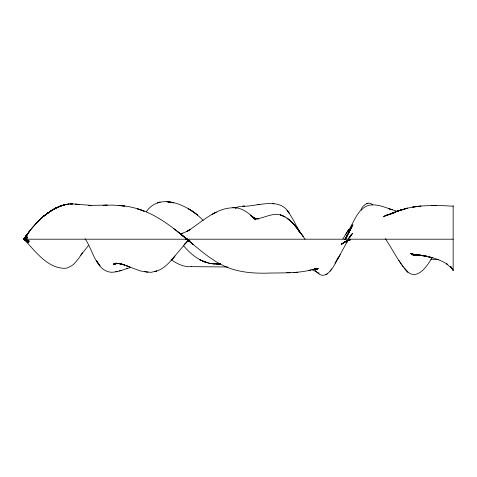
<?xml version="1.0" encoding="UTF-8"?>
<svg xmlns="http://www.w3.org/2000/svg" width="477" height="477" viewBox="0 0 477 477"><rect width="100%" height="100%" fill="white"/><g stroke="black" fill="none" stroke-linecap="round" stroke-linejoin="round"><path stroke-width="0.72" d="M346.004 239.066L352.068 225.418M345.074 239.186L351.811 226.819L350.464 229.437L351.394 227.624M348.234 231.208L356.552 215.848L361.435 209.176M351.31 227.708L349.045 232.037L351.811 226.819M338.312 257.163L334.943 263.238M337.859 258.784L348.061 240.044L347 241.779M345.163 239.019L350.172 230.003L344.859 239.329M340.161 254.611C335.164 263.167 326.155 285.944 314.468 269.374M82.318 252.84L78.83 258.272L74.317 263.566A22.813 22.813 0 0 1 71.783 265.677L67.895 267.71A12.79 12.79 0 0 1 65.623 268.277C47.539 268.903 35.107 250.83 23.85 239.198C30.409 229.204 38.255 219.849 48.01 212.831L43.479 216.302L36.222 223.272L36.437 223.033L29.628 231.035L23.85 239.198L28.381 242.775M345.521 234.875L348.663 229.544L342.856 239.025M349.659 237.421L351.155 234.917L350.118 236.646M348.735 238.953L349.426 237.802M432.186 257.455C427.881 265.146 417.953 280.339 407.865 272.087C398.396 262.362 392.911 249.596 385.219 238.572M349.635 237.504L351.716 234.213L349.695 237.361M350.1 236.753L352.676 233.259L348.246 238.512M26.563 235.221L23.85 239.198L28.513 242.68M26.539 235.292L23.85 239.198L28.62 242.56M26.855 234.869L23.85 239.198L28.721 242.423M26.533 235.364L23.85 239.198L28.811 242.268M26.527 235.441L23.85 239.198L28.882 242.089M27.004 234.845L23.85 239.198L28.936 241.887M26.533 235.519L23.85 239.198L28.978 241.66M146.218 211.83C160.469 190.997 190.132 206.362 203.16 220.457M88.334 245.601L80.887 255.219M26.557 235.68L23.85 239.198L29.002 241.41M331.813 268.962L330.102 271.18M27.183 234.887L23.85 239.198L29.014 241.123M175.101 255.988L172.191 259.19L186.179 242.668L184.635 244.206L188.713 240.462M26.933 235.543L23.85 239.198L29.008 240.819M174.54 256.59C169.198 262.809 163.2 269.726 154.81 271.544L156.796 270.996L151.12 272.337L144.829 271.687M115.994 263.083L114.659 264.663L116.096 263.036M361.411 208.55C363.599 204.883 369.025 200.638 372.764 204.991M26.116 236.658L23.85 239.198L28.99 240.491M26.664 236.037L23.85 239.198L453.15 239.198M26.181 236.741L23.85 239.198L27.225 238.148M26.736 236.246L23.85 239.198L27.195 237.987M36.222 223.272L43.806 216.045L43.479 216.302L51.832 210.309L43.18 216.606L51.438 210.476L56.149 207.984L51.069 210.721L46.955 213.618L55.743 208.067L60.841 206.064L55.374 208.252L50.741 211.031L55.743 208.067L55.374 208.252L60.448 206.016L64.794 204.985M26.778 236.359L23.85 239.198L27.159 237.826M114.897 263.662L113.878 264.628L116.036 263.203L113.526 264.246L116.024 263.477L113.592 263.859L119.155 263.614L116.835 263.37L121.939 264.192L119.626 263.924M361.262 210.315C369.162 200.358 382.572 206.434 392.207 209.773L388.91 208.729L396.631 211.15M26.819 236.473L23.85 239.198L27.129 237.671M26.855 236.598L23.85 239.198L29.836 230.785L23.85 239.198L27.094 237.522M345.503 241.267L341.323 244.349L347.035 240.611L341.115 244.355L344.197 242.477M26.897 236.729L23.85 239.198L27.064 237.379M26.933 236.848L23.85 239.198L27.028 237.236M26.962 236.974L23.85 239.198L26.998 237.105M235.316 208.282L238.321 206.756L241.38 206.595M325.964 274.692L327.425 273.78M188.218 240.772L186.728 241.696L188.779 240.48M344.018 242.59L346.892 240.825L343.762 242.543L349.766 239.591L343.756 242.417L350.094 239.794L347.083 240.664L350.237 239.764L347.226 240.486L350.398 239.716M236.467 207.9C216.91 206.237 202.343 221.888 187.014 231.506L190.096 229.574L185.577 232.001L180.539 233.903L182.846 233.372L181.862 233.593M212.08 214.358L216.182 212.253L212.98 213.893M453.15 206.201L440.283 205.515L431.667 205.587L436.258 205.509L432.007 205.468L420.064 206.064L412.653 207.101L420.887 206.142L413.523 206.905L406.625 208.312L400.072 210.256L401.032 209.916L396.822 211.418L407.65 208.157L397.729 211.001L390.568 213.779L398.754 210.756L383.484 216.564L394.33 212.676L384.915 215.682L393.447 213.195M391.42 213.356L396.148 211.764M366.747 203.554L367.982 203.166M130.185 267.573L126.62 268.634L127.639 268.318C122.494 270.125 117.235 272.015 111.737 272.289C95.74 271.491 92.741 249.042 84.984 238.715M120.097 270.769L121.152 270.459L119.512 270.936M64.836 204.973L60.078 206.112L55.034 208.538L60.448 206.016L60.078 206.112L65.14 204.621L59.738 206.344L64.789 204.615L69.171 204.031L64.461 204.776L68.849 203.947L72.945 203.959L70.34 204.007L72.403 203.852L78.753 204.424M418.09 254.646L416.033 254.939L411.108 254.116L417.745 254.891L411.895 254.694L418.222 254.736M115.714 271.836L117.259 271.491M220.386 263.572C205.509 266.106 192.004 256.244 183.198 245.19M418.228 254.658L416.033 254.939L410.655 253.466L416.033 254.939L418.263 254.849L412.969 255.213L417.745 254.891M220.595 263.596L213.183 263.835L220.595 263.596L216.868 264.049L220.362 263.924M193.435 244.647L185.207 237.88C196.959 247.348 208.151 257.848 221.686 264.789C235.209 271.836 250.735 273.375 265.767 273.184C280.691 272.635 295.877 273.661 310.515 270.077L308.345 270.542L318.302 268.527L313.097 269.398L317.998 268.813L314.361 269.04M243.431 206.183L244.653 206.076L242.185 206.297C257.234 206.803 279.808 196.136 289.509 213.618L293.641 220.487L299.687 232.371L296.837 226.951L299.049 231.22M257.866 204.627L259.834 204.418M293.749 272.522L297.445 272.224M107.081 205.092L103.05 205.378L112.435 205.056L124.598 206.016L118.558 205.492C127.341 205.879 136.011 207.865 144.149 211.15L137.257 208.777C155.126 213.714 170.903 225.901 185.249 237.79L173.765 228.62M314.265 269.064L317.664 268.903L314.778 268.825M107.051 205.098L88.4 205.432L91.757 205.42L75.587 204.174L79.301 204.538M418.43 254.772L415.622 254.819L420.869 255.153L415.556 254.593L420.809 255.439L415.866 254.247L421.09 255.571L426.474 256.06L421.674 255.553L426.981 256.525L422.521 255.374L427.714 256.799L432.967 257.598L428.638 256.9C435.406 258.272 441.964 260.734 447.754 264.526L446.424 263.698L451.701 268.342L450.467 266.87L453.15 270.31L453.15 205.641M191.42 266.637L228.048 267.001M220.44 263.811L217.017 263.841L220.296 263.99M438.685 259.667L430.803 259.142M191.355 266.649C183.943 267.251 176.955 263.763 171.034 259.637M290.159 272.689L287.267 272.6M272.725 203.745L273.941 203.792M314.593 268.849L317.229 268.956L315.804 268.772M213.565 263.548L216.981 263.727L209.695 263.34L202.564 261.05L205.837 262.106M286.701 272.564L288.752 272.689M220.517 263.763L219.062 263.668L220.38 263.757M232.794 207.614C242.036 207.274 249.537 213.547 255.499 219.861L250.485 215.061L255.273 218.973L250.663 215.634M315.44 268.784L316.716 268.968M148.031 272.254L140.375 270.918L126.465 265.868L129.309 266.703M120.18 263.978L124.962 265.188L120.788 263.733L129.297 266.715M185.911 239.484L189.327 240.444M319.268 273.196L311.785 269.577M189.393 240.408L185.702 239.066L189.804 240.831L185.517 238.691L189.619 240.992L185.368 238.381L189.482 241.123L185.279 238.16L189.399 241.207L185.225 237.993L193.471 244.701M283.481 216.164C274.657 211.299 265.355 217.786 256.59 218.895L258.832 218.842L254.569 218.311L256.668 218.931L251.713 216.498M285.204 216.916L280.291 214.853C291.799 218.704 298.471 229.783 305.041 239.221M185.786 238.476L189.935 240.7L185.535 238.041L189.703 241.004L185.446 237.934L189.596 241.112L181.111 234.618L189.506 241.195M251.802 216.576L255.022 218.442L250.705 215.622M185.303 237.802L177.247 231.327M293.892 224.327L303.265 236.538L295.949 226.808M289.265 213.297L286.981 210.411L289.509 213.618M398.677 260.18L403.172 266.78M352.879 224.745L351.948 226.623L352.885 224.745M348.061 240.044L346.457 242.853L348.085 240.068M158.871 202.421L157.338 202.856L160.111 202.099L158.871 202.421M168.202 201.878L166.92 201.741L170.027 202.105L168.202 201.878M172.447 202.594L168.739 201.932L173.759 202.844L172.447 202.594M206.481 262.535L199.642 259.726L206.481 262.535M189.852 209.606L188.385 208.717L193.102 211.615L189.852 209.606M194.515 212.7L193.107 211.675L197.556 215.032L194.515 212.7M289.05 219.79L287.071 218.144L291.864 222.175L296.622 227.475L291.864 222.175L289.05 219.79M407.865 272.087L404.174 268.128L407.865 272.087M99.991 265.832L96.67 260.913L99.991 265.832M453.15 270.31L450.723 266.536L453.15 270.334"/></g></svg>
